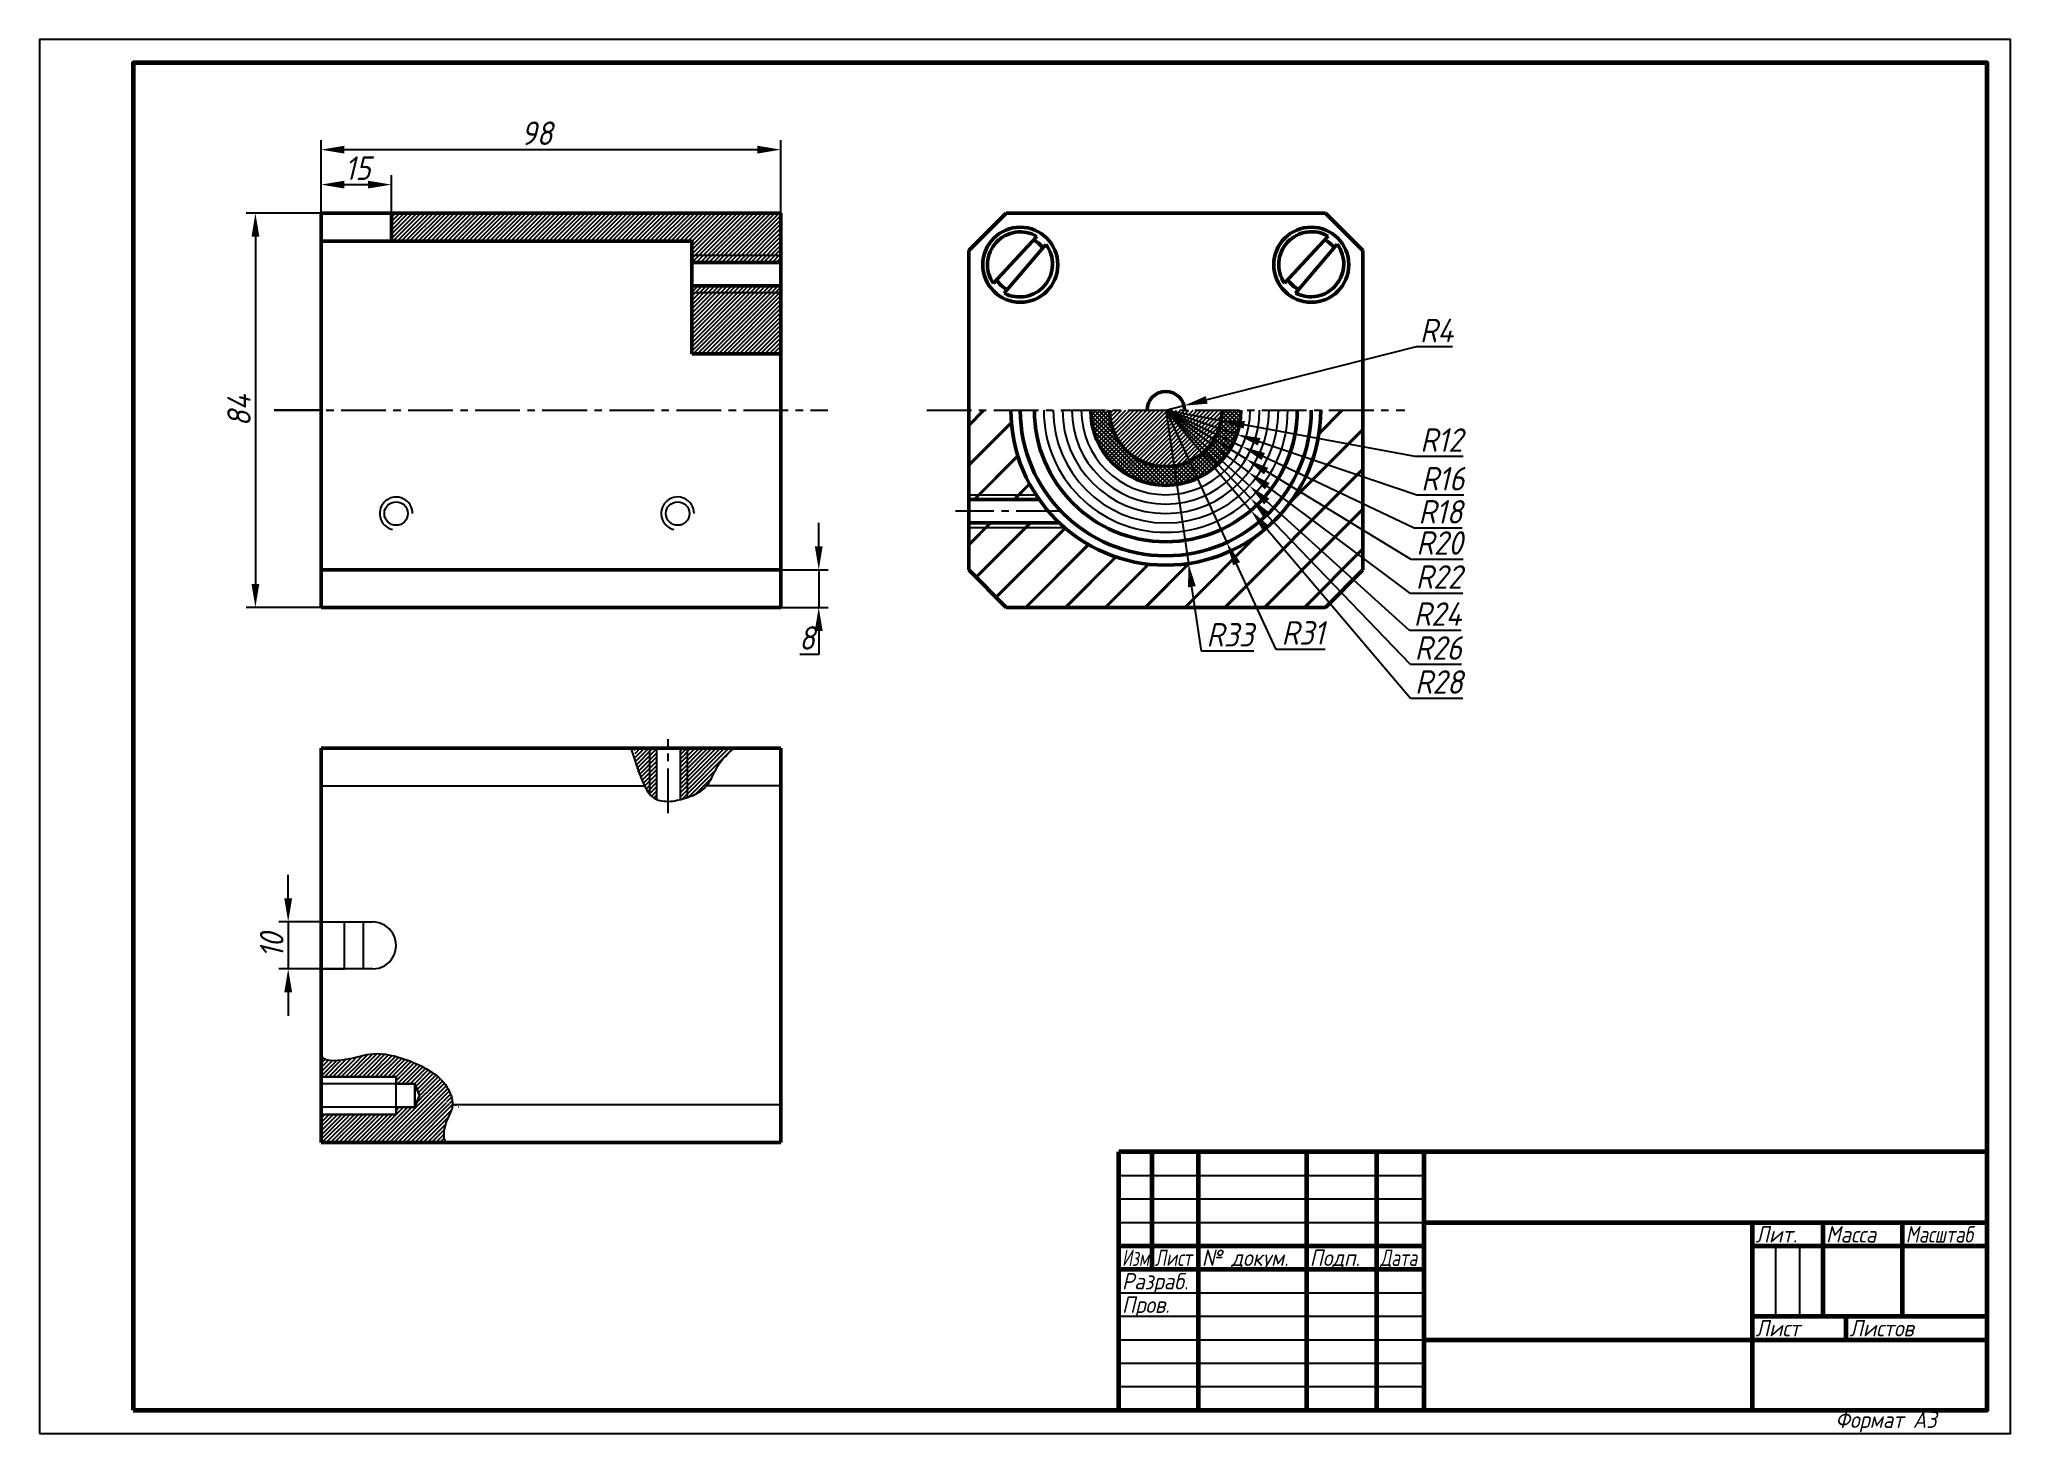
# Model space of a CAD drawing. Header units: millimetres. Extents: x 0 to 420, y 0 to 297.
import ezdxf

# ---------------------------------------------------------------- set-up
doc = ezdxf.new("R2010")
doc.units = ezdxf.units.MM
doc.header["$LTSCALE"] = 0.5
doc.linetypes.add('осевая2', pattern=[28.575000000000003, 19.05, -3.175, 3.175, -3.175])
doc.layers.get('Defpoints').update_dxf_attribs({"color": 5})
doc.styles.get("Standard").update_dxf_attribs({"font": 'isocpeui.ttf', "width": 0.9})
doc.dimstyles.new('Standart', dxfattribs={"dimtxt": 5, "dimasz": 5, "dimexe": 2, "dimexo": 0, "dimgap": 1, "dimtad": 1, "dimtoh": 1, "dimdec": 0, "dimtxsty": 'Standard', "dimcen": 2.5, "dimadec": 0, "dimazin": 0, "dimtfac": 1, "dimtdec": 0, "dimtmove": 0, "dimatfit": 3, "dimldrblk": 'DOTSMALL', "dimfxl": 1, "dimarcsym": 0})
pattern_1 = [(45, (0, 0), (-0.4490128060534576, 0.4490128060534577), [])]

# ---------------------------------------------------------------- blocks, each defined once
blk = doc.blocks.new('*D4')
at = {"color": 0, "lineweight": -2}
for p, q in [((60, 260), (60, 275.5203057758201)), ((65, 273.5203057758201), (153, 273.5203057758201)), ((158, 260), (158, 275.5203057758201))]:
    blk.add_line(p, q, dxfattribs=at)
at = {"color": 0}
for points in [[(65, 274.3536391091534), (65, 272.6869724424868), (60, 273.5203057758201)], [(153, 274.3536391091534), (153, 272.6869724424868), (158, 273.5203057758201)]]:
    blk.add_solid(points, dxfattribs=at)
at = {"layer": 'Defpoints', "color": 0}
for p in [(158, 273.5203057758201), (60, 260), (158, 260)]:
    blk.add_point(p, dxfattribs=at)
at = {"color": 0, "insert": (105.9804538551898, 277.0203057758201), "char_height": 5, "attachment_point": 5}
blk.add_mtext('98', dxfattribs=at)
blk = doc.blocks.new('_DotSmall')
at = {"color": 0, "linetype": 'ByBlock', "const_width": 0.5}
blk.add_lwpolyline([(-0.0625, 0, 1), (0.0625, 0, 1)], format="xyb", close=True, dxfattribs=at)
blk = doc.blocks.new('*D5')
at = {"color": 0, "lineweight": -2}
for p, q in [((60, 260), (60, 268.0719532943397)), ((65, 266.0719532943397), (70, 266.0719532943397)), ((75, 260), (75, 268.0719532943397))]:
    blk.add_line(p, q, dxfattribs=at)
at = {"color": 0}
for points in [[(65, 266.905286627673), (65, 265.2386199610063), (60, 266.0719532943397)], [(70, 266.905286627673), (70, 265.2386199610063), (75, 266.0719532943397)]]:
    blk.add_solid(points, dxfattribs=at)
at = {"layer": 'Defpoints', "color": 0}
for p in [(75, 266.0719532943397), (60, 260), (75, 260)]:
    blk.add_point(p, dxfattribs=at)
at = {"color": 0, "insert": (67.82323694046318, 269.5719532943397), "char_height": 5, "attachment_point": 5}
blk.add_mtext('15', dxfattribs=at)
blk = doc.blocks.new('*D6')
at = {"color": 0, "lineweight": -2}
for p, q in [((60, 260), (44.01911448198739, 260)), ((46.01911448198739, 255), (46.01911448198737, 181)), ((60, 176), (44.01911448198737, 176))]:
    blk.add_line(p, q, dxfattribs=at)
at = {"color": 0}
for points in [[(45.18578114865405, 255), (46.85244781532072, 255), (46.01911448198739, 260)], [(45.18578114865404, 181), (46.85244781532071, 181), (46.01911448198737, 176)]]:
    blk.add_solid(points, dxfattribs=at)
at = {"layer": 'Defpoints', "color": 0}
for p in [(60, 260), (46.01911448198737, 176), (60, 176)]:
    blk.add_point(p, dxfattribs=at)
at = {"color": 0, "insert": (42.51911448198734, 217.9441363943063), "char_height": 5, "attachment_point": 5, "rotation": 90}
blk.add_mtext('84', dxfattribs=at)
blk = doc.blocks.new('*D7')
at = {"color": 0, "lineweight": -2}
for p, q in [((166.0494234778601, 189), (166.0494234778602, 194)), ((158, 184), (168.0494234778601, 184)), ((166.0494234778601, 184), (166.0494234778601, 176)), ((158, 176), (168.0494234778601, 176)), ((166.0494234778601, 171), (166.0494234778601, 166)), ((166.0494234778601, 166), (162.0562416596783, 166))]:
    blk.add_line(p, q, dxfattribs=at)
at = {"color": 0}
for points in [[(165.2160901445268, 189), (166.8827568111935, 189), (166.0494234778601, 184)], [(165.2160901445268, 171), (166.8827568111935, 171), (166.0494234778601, 176)]]:
    blk.add_solid(points, dxfattribs=at)
at = {"layer": 'Defpoints', "color": 0}
for p in [(158, 184), (158, 176), (166.0494234778601, 176)]:
    blk.add_point(p, dxfattribs=at)
at = {"color": 0, "insert": (163.5528325687692, 169.5), "char_height": 5, "attachment_point": 5}
blk.add_mtext('8', dxfattribs=at)
blk = doc.blocks.new('*D8')
at = {"color": 0, "lineweight": -2}
for p, q in [((53.00475644073233, 114), (53.00475644073233, 119)), ((59.99999999999999, 109), (51.00475644073232, 109)), ((53.00475644073232, 109), (53.00475644073232, 99)), ((60, 99), (51.00475644073232, 99)), ((53.00475644073232, 94), (53.00475644073232, 89))]:
    blk.add_line(p, q, dxfattribs=at)
at = {"color": 0}
for points in [[(52.17142310739899, 114), (53.83808977406566, 114), (53.00475644073232, 109)], [(52.17142310739899, 94), (53.83808977406566, 94), (53.00475644073232, 99)]]:
    blk.add_solid(points, dxfattribs=at)
at = {"layer": 'Defpoints', "color": 0}
for p in [(59.99999999999999, 109), (53.00475644073232, 99), (60, 99)]:
    blk.add_point(p, dxfattribs=at)
at = {"color": 0, "insert": (49.50475644073231, 104), "char_height": 5, "attachment_point": 5, "rotation": 90}
blk.add_mtext('10', dxfattribs=at)
blk = doc.blocks.new('*D9')
at = {"color": 0, "lineweight": -2}
for p, q in [((293.31687549538, 231.4864329773502), (248.7251953340171, 220.2070265932354)), ((301.06687549538, 231.4864329773502), (293.31687549538, 231.4864329773502)), ((239.9999999999995, 218.0000000000002), (243.8778645928965, 218.9809007081049))]:
    blk.add_line(p, q, dxfattribs=at)
at = {"color": 0}
blk.add_solid([(248.5208410198286, 221.0149150500889), (248.9295496482055, 219.399138136382), (243.8778645928965, 218.9809007081049)], dxfattribs=at)
at = {"layer": 'Defpoints', "color": 0}
for p in [(243.8778645928965, 218.9809007081049), (239.9999999999995, 218.0000000000002)]:
    blk.add_point(p, dxfattribs=at)
at = {"color": 0, "insert": (297.69187549538, 234.9864329773502), "char_height": 5, "attachment_point": 5}
blk.add_mtext('R4', dxfattribs=at)
blk = doc.blocks.new('*D10')
at = {"color": 0, "lineweight": -2}
for p, q in [((239.9999999999999, 218), (251.7990066334083, 215.8128917574139)), ((293.1154416739155, 208.1543219778608), (256.7152593973284, 214.9015966563363)), ((303.3677144011882, 208.1543219778608), (293.1154416739155, 208.1543219778608))]:
    blk.add_line(p, q, dxfattribs=at)
at = {"color": 0}
blk.add_solid([(256.8671419141746, 215.7209721169897), (256.5633768804821, 214.082221195683), (251.7990066334083, 215.8128917574139)], dxfattribs=at)
at = {"layer": 'Defpoints', "color": 0}
for p in [(239.9999999999999, 218), (251.7990066334083, 215.8128917574139)]:
    blk.add_point(p, dxfattribs=at)
at = {"color": 0, "insert": (298.7415780375518, 211.6543219778608), "char_height": 5, "attachment_point": 5}
blk.add_mtext('R12', dxfattribs=at)
blk = doc.blocks.new('*D11')
at = {"color": 0, "lineweight": -2}
for p, q in [((240.0000000000004, 218.0000000000009), (255.1573051324579, 212.8759292431149)), ((293.5183093168358, 199.9076279502264), (259.8939629863509, 211.274657131588)), ((303.5046729531995, 199.9076279502264), (293.5183093168358, 199.9076279502264))]:
    blk.add_line(p, q, dxfattribs=at)
at = {"color": 0}
blk.add_solid([(260.1608416716053, 212.0641001072368), (259.6270843010964, 210.4852141559392), (255.1573051324579, 212.8759292431149)], dxfattribs=at)
at = {"layer": 'Defpoints', "color": 0}
for p in [(240.0000000000004, 218.0000000000009), (255.1573051324579, 212.8759292431149)]:
    blk.add_point(p, dxfattribs=at)
at = {"color": 0, "insert": (299.0114911350176, 203.4076279502264), "char_height": 5, "attachment_point": 5}
blk.add_mtext('R16', dxfattribs=at)
blk = doc.blocks.new('*D12')
at = {"color": 0, "lineweight": -2}
for p, q in [((239.9999999999998, 217.9999999999999), (256.2592235721107, 210.277458395572)), ((292.9140052400586, 192.8677662798003), (260.7756745643636, 208.1323079498976)), ((303.1662779673316, 192.8677662798003), (292.9140052400586, 192.8677662798003))]:
    blk.add_line(p, q, dxfattribs=at)
at = {"color": 0}
blk.add_solid([(261.1331996386427, 208.8850497819398), (260.4181494900846, 207.3795661178555), (256.2592235721107, 210.277458395572)], dxfattribs=at)
at = {"layer": 'Defpoints', "color": 0}
for p in [(239.9999999999998, 217.9999999999999), (256.2592235721107, 210.277458395572)]:
    blk.add_point(p, dxfattribs=at)
at = {"color": 0, "insert": (298.5401416036951, 196.3677662798003), "char_height": 5, "attachment_point": 5}
blk.add_mtext('R18', dxfattribs=at)
blk = doc.blocks.new('*D13')
at = {"color": 0, "lineweight": -2}
for p, q in [((239.9999999999998, 217.9999999999997), (257.0942489333725, 207.6179648717657)), ((292.3097011632748, 186.2301833124527), (261.3678111667157, 205.0224560897071)), ((303.3358375269111, 186.2301833124527), (292.3097011632748, 186.2301833124527))]:
    blk.add_line(p, q, dxfattribs=at)
at = {"color": 0}
blk.add_solid([(261.8003959637255, 205.734716461931), (260.9352263697059, 204.3101957174833), (257.0942489333725, 207.6179648717657)], dxfattribs=at)
at = {"layer": 'Defpoints', "color": 0}
for p in [(239.9999999999998, 217.9999999999997), (257.0942489333725, 207.6179648717657)]:
    blk.add_point(p, dxfattribs=at)
at = {"color": 0, "insert": (298.322769345093, 189.7301833124527), "char_height": 5, "attachment_point": 5}
blk.add_mtext('R20', dxfattribs=at)
blk = doc.blocks.new('*D14')
at = {"color": 0, "lineweight": -2}
for p, q in [((240, 217.9999999999999), (257.6114116549576, 204.8152292579801)), ((292.1082673418106, 178.9891829158253), (261.6140052129025, 201.8186904529756)), ((303.2946309781743, 178.9891829158253), (292.1082673418106, 178.9891829158253))]:
    blk.add_line(p, q, dxfattribs=at)
at = {"color": 0}
blk.add_solid([(262.1134283470699, 202.4857893792998), (261.1145820787351, 201.1515915266515), (257.6114116549576, 204.8152292579801)], dxfattribs=at)
at = {"layer": 'Defpoints', "color": 0}
for p in [(240, 217.9999999999999), (257.6114116549576, 204.8152292579801)]:
    blk.add_point(p, dxfattribs=at)
at = {"color": 0, "insert": (298.2014491599924, 182.4891829158253), "char_height": 5, "attachment_point": 5}
blk.add_mtext('R22', dxfattribs=at)
blk = doc.blocks.new('*D15')
at = {"color": 0, "lineweight": -2}
for p, q in [((239.9999999999992, 217.9999999999997), (257.8060373257089, 201.9082308382372)), ((291.9054829129367, 171.0916939021121), (261.5156284352316, 198.5557789295367)), ((302.9179829129367, 171.0916939021121), (291.9054829129367, 171.0916939021121))]:
    blk.add_line(p, q, dxfattribs=at)
at = {"color": 0}
blk.add_solid([(262.074370420015, 199.1740441144571), (260.9568864504482, 197.9375137446162), (257.8060373257089, 201.9082308382372)], dxfattribs=at)
at = {"layer": 'Defpoints', "color": 0}
for p in [(239.9999999999992, 217.9999999999997), (257.8060373257089, 201.9082308382372)]:
    blk.add_point(p, dxfattribs=at)
at = {"color": 0, "insert": (297.9117329129367, 174.5916939021122), "char_height": 5, "attachment_point": 5}
blk.add_mtext('R24', dxfattribs=at)
blk = doc.blocks.new('*D16')
at = {"color": 0, "lineweight": -2}
for p, q in [((239.9999999999997, 217.9999999999996), (258.0280659868521, 199.2653039316431)), ((292.1069167343998, 163.8506947561607), (261.4950017535546, 195.6624777646515)), ((303.0273712798545, 163.8506947561607), (292.1069167343998, 163.8506947561607))]:
    blk.add_line(p, q, dxfattribs=at)
at = {"color": 0}
blk.add_solid([(262.0954727813865, 196.2403003924352), (260.8945307257226, 195.0846551368678), (258.0280659868521, 199.2653039316431)], dxfattribs=at)
at = {"layer": 'Defpoints', "color": 0}
for p in [(239.9999999999997, 217.9999999999996), (258.0280659868521, 199.2653039316431)]:
    blk.add_point(p, dxfattribs=at)
at = {"color": 0, "insert": (298.0671440071273, 167.3506947561607), "char_height": 5, "attachment_point": 5}
blk.add_mtext('R26', dxfattribs=at)
blk = doc.blocks.new('*D17')
at = {"color": 0, "lineweight": -2}
for p, q in [((240.0000000000002, 218.0000000000001), (258.1190423387357, 196.6528619078082)), ((292.1069167343982, 156.609694359533), (261.3545856135099, 192.840872962774)), ((303.2932803707617, 156.609694359533), (292.1069167343982, 156.609694359533))]:
    blk.add_line(p, q, dxfattribs=at)
at = {"color": 0}
blk.add_solid([(261.9899171043489, 193.3801301752363), (260.7192541226708, 192.3016157503116), (258.1190423387357, 196.6528619078082)], dxfattribs=at)
at = {"layer": 'Defpoints', "color": 0}
for p in [(240.0000000000002, 218.0000000000001), (258.1190423387357, 196.6528619078082)]:
    blk.add_point(p, dxfattribs=at)
at = {"color": 0, "insert": (298.20009855258, 160.109694359533), "char_height": 5, "attachment_point": 5}
blk.add_mtext('R28', dxfattribs=at)
blk = doc.blocks.new('*D18')
at = {"color": 0, "lineweight": -2}
for p, q in [((240, 217.9999999999999), (252.9892271609764, 189.852531592334)), ((263.5031939164555, 167.0689168767338), (255.0842637998436, 185.312617333033)), ((273.9600120982738, 167.0689168767338), (263.5031939164555, 167.0689168767338))]:
    blk.add_line(p, q, dxfattribs=at)
at = {"color": 0}
blk.add_solid([(255.8409161763937, 185.6617901061776), (254.3276114232934, 184.9634445598885), (252.9892271609764, 189.852531592334)], dxfattribs=at)
at = {"layer": 'Defpoints', "color": 0}
for p in [(240, 217.9999999999999), (252.9892271609764, 189.852531592334)]:
    blk.add_point(p, dxfattribs=at)
at = {"color": 0, "insert": (269.2316030073647, 170.5689168767338), "char_height": 5, "attachment_point": 5}
blk.add_mtext('R31', dxfattribs=at)
blk = doc.blocks.new('*D19')
at = {"color": 0, "lineweight": -2}
for p, q in [((239.9999999999997, 217.9999999999999), (244.8267180695334, 185.3548963445169)), ((247.5898567109878, 166.6666394243311), (245.5580389891597, 180.4086685179286)), ((258.7728112564424, 166.6666394243312), (247.5898567109878, 166.6666394243311))]:
    blk.add_line(p, q, dxfattribs=at)
at = {"color": 0}
blk.add_solid([(246.3824102935911, 180.5305553378662), (244.7336676847284, 180.2867816979908), (244.8267180695334, 185.3548963445169)], dxfattribs=at)
at = {"layer": 'Defpoints', "color": 0}
for p in [(239.9999999999997, 217.9999999999999), (244.8267180695334, 185.3548963445169)]:
    blk.add_point(p, dxfattribs=at)
at = {"color": 0, "insert": (253.6813339837151, 170.1666394243311), "char_height": 5, "attachment_point": 5}
blk.add_mtext('R33', dxfattribs=at)

msp = doc.modelspace()

# ---------------------------------------------------------------- hatches: boundary and pattern name
h = msp.add_hatch()
h.set_pattern_fill('ANSI31', color=256, scale=0.2, style=0)
h.set_pattern_definition(pattern_1)
h.paths.add_polyline_path([(158, 260), (75, 260), (75, 254), (139, 254), (139, 251), (158, 251)])
h.paths.add_polyline_path([(158, 251), (139, 251), (139, 249.5), (158, 249.5)])
h.paths.add_polyline_path([(158, 244.5), (139, 244.5), (139, 243), (158, 243)])
h.paths.add_polyline_path([(158, 243), (139, 243), (139, 230), (158, 230)])
h = msp.add_hatch()
h.set_pattern_fill('JIS_RC_30', color=256, scale=0.2, style=0)
h.set_pattern_definition([(45, (0, 0), (-4.242640687119285, 4.242640687119286), []), (45, (0.2, 0), (-4.242640687119285, 4.242640687119286), []), (45, (0.4, 0), (-4.242640687119285, 4.242640687119286), [])])
h.paths.add_polyline_path([(207, 218), (198, 218), (198, 200), (212.3413666281213, 200, -0.1452413934966865)], flags=17)
h.paths.add_polyline_path([(212.3413666281213, 200), (198, 200), (198, 199), (213.0185248735359, 199, -0.009150020969912505)], flags=17)
h.paths.add_polyline_path([(217.3504966941877, 194), (198, 194), (198, 193), (218.459340771462, 193, -0.01131328730408219)], flags=17)
h.paths.add_polyline_path([(218.459340771462, 193), (198, 193), (198, 183.9999999999999), (205.9999999999999, 176), (274, 176), (282, 184), (282, 218), (273, 218, -0.6416747251088323)])
h = msp.add_hatch()
h.set_pattern_fill('ANSI37', color=256, scale=0.2, style=0)
h.set_pattern_definition([(45, (0, 0), (-0.4490128060534576, 0.4490128060534577), []), (135, (0, 0), (-0.4490128060534577, -0.4490128060534576), [])])
h.paths.add_polyline_path([(228, 218), (224, 218, 1), (256, 218), (252, 218, -1)])
h = msp.add_hatch()
h.set_pattern_fill('ANSI31', color=256, scale=0.2, style=0)
h.set_pattern_definition(pattern_1)
h.paths.add_polyline_path([(252, 218), (228, 218, 1)])
h = msp.add_hatch()
h.set_pattern_fill('ANSI31', color=256, scale=0.2, style=0)
h.set_pattern_definition(pattern_1)
edge = h.paths.add_edge_path()
edge.add_line((130, 145.9974343978333), (126.0591450342186, 145.9974343978333))
edge.add_spline(control_points=[(126.0329995710592, 145.9974343978333), (127.2079670383295, 145.9974343978333), (126.7037490021791, 142.021369364585), (128.0728509211316, 139.9071212654236), (128.765285089263, 138.3932830133047), (128.9569542167775, 138)], knot_values=[0, 0, 0, 0, 3.524902401810715, 7.235044953340873, 8.537499774161786, 8.537499774161786, 8.537499774161786, 8.537499774161786], degree=3, periodic=0)
edge.add_spline(control_points=[(128.9569542167775, 138), (129.1062030820723, 137.6937584876783), (129.4163299976448, 137.0864859443645), (129.7902663480073, 136.5136651990528), (130.0000000000351, 136.2545865150048)], knot_values=[8.537499774161786, 8.537499774161786, 8.537499774161786, 8.537499774161786, 9.551694948032484, 10.54890168376517, 10.54890168376517, 10.54890168376517, 10.54890168376517], degree=3, periodic=0)
edge.add_line((130, 136.2545865150487), (130, 145.9974343978333))
edge = h.paths.add_edge_path()
edge.add_line((131.5, 146), (130, 146))
edge.add_line((130, 146), (130, 136.2545865150477))
edge.add_spline(control_points=[(130.0000000000351, 136.2545865150048), (130.1565409909338, 136.0612153820012), (130.5920614465294, 135.6016540184293), (131.140090802531, 135.2778924500673), (131.5000000000001, 135.1247101015242)], knot_values=[10.54890168376517, 10.54890168376517, 10.54890168376517, 10.54890168376517, 11.29319678869076, 12.45454594865725, 12.45454594865725, 12.45454594865725, 12.45454594865725], degree=3, periodic=0)
edge.add_line((131.5, 135.1247101015242), (131.5, 146))
edge = h.paths.add_edge_path()
edge.add_line((138, 146), (136.5, 146))
edge.add_line((136.5, 146), (136.5, 135.0709116089812))
edge.add_spline(control_points=[(136.5, 135.0709116089812), (136.8290917695971, 135.1571880717501), (137.3282207049884, 135.302193833302), (137.8283503644623, 135.4534637590727), (138, 135.5072462141708)], knot_values=[17.45193330864113, 17.45193330864113, 17.45193330864113, 17.45193330864113, 18.4747583815832, 19.01151241311802, 19.01151241311802, 19.01151241311802, 19.01151241311802], degree=3, periodic=0)
edge.add_line((138, 135.5072462141707), (138, 146))
edge = h.paths.add_edge_path()
edge.add_spline(control_points=[(142.1282982826643, 138), (142.3228328799034, 138.2249886057551), (143.3337634984816, 139.5412821665903), (144.4412148267375, 142.7628530200768), (146.7135783985184, 144.845947964219), (147.9799990540503, 146)], knot_values=[23.8820628557501, 23.8820628557501, 23.8820628557501, 23.8820628557501, 24.76516915123013, 28.80706920148785, 33.85648775924205, 33.85648775924205, 33.85648775924205, 33.85648775924205], degree=3, periodic=0)
edge.add_line((147.9799990540503, 146), (138, 146))
edge.add_line((138, 146), (138, 135.5072462141708))
edge.add_spline(control_points=[(138, 135.5072462141708), (138.7989102435236, 135.7575663163084), (140.3362870006112, 136.3182554819786), (141.6057104102397, 137.3956020241638), (142.1282982826643, 138)], knot_values=[19.01151241311802, 19.01151241311802, 19.01151241311802, 19.01151241311802, 21.50973090745092, 23.8820628557501, 23.8820628557501, 23.8820628557501, 23.8820628557501], degree=3, periodic=0)
h = msp.add_hatch()
h.set_pattern_fill('ANSI31', color=256, scale=0.2, style=0)
h.set_pattern_definition(pattern_1)
edge = h.paths.add_edge_path()
edge.add_spline(control_points=[(87, 62.00000000000001), (86.02960584586883, 62.00000000000001), (86.05559945135292, 66.51903233414612), (87.88446439222622, 68.3552153305281), (88.00000000000017, 70.0000000000026)], knot_values=[33.1197027358937, 33.1197027358937, 33.1197027358937, 33.1197027358937, 36.03088519828721, 41.49645612513257, 41.49645612513692, 41.49645612513692, 41.49645612513692], degree=3, periodic=0)
edge.add_spline(control_points=[(88.00000000000026, 70.00000000000391), (88.08606826325318, 71.22528251381324), (86.92917483984512, 74.55389126482102), (83.05624348290795, 77.55008558315257), (77.80006148464074, 80.02013724066371), (71.19422933931507, 81.57727494244814), (66.33872243804666, 79.5403708218767), (60, 79.19145522537056), (60, 81)], knot_values=[0, 4.348521542851813e-12, 4.348521542851813e-12, 4.348521542851813e-12, 4.071577641101694, 9.199509219341795, 14.47342232837262, 21.7315031593574, 27.69406841200972, 33.11970273589804, 33.11970273589804, 33.11970273589804, 33.11970273589804], degree=3, periodic=0)
edge.add_line((60, 80.9317916041262), (60, 76.00000000000001))
edge.add_line((60, 76.00000000000001), (76, 76.00000000000001))
edge.add_line((76, 76.00000000000001), (76, 74.50000000000001))
edge.add_line((76, 74.50000000000001), (80, 74.50000000000001))
edge.add_line((80, 74.50000000000001), (81, 72.0103046155725))
edge.add_line((81, 72.0103046155725), (80, 69.50000000000001))
edge.add_line((80, 69.50000000000001), (76, 69.50000000000001))
edge.add_line((76, 69.50000000000001), (76, 68.00000000000001))
edge.add_line((76, 68.00000000000001), (60, 68.00000000000001))
edge.add_line((60, 68.00000000000001), (60, 62.00000000000001))
edge.add_line((60, 62.00000000000001), (86.94229352795077, 62.00000000000002))

# ---------------------------------------------------------------- linework, layer by layer
at = {"lineweight": 50}
for p, q in [((60, 260), (158, 260)), ((60, 176), (60, 260)), ((60, 260), (75, 260)), ((60, 260), (60, 254)), ((75, 260), (75, 254)), ((158, 260), (158, 176)), ((158, 260), (158, 218)), ((206, 260), (198, 252)), ((206, 260), (198, 252)), ((274, 260), (206, 260)), ((274, 260), (271, 260)), ((274, 260), (282, 252)), ((282, 252), (274, 260)), ((60, 254), (139, 254)), ((139, 254), (139, 230)), ((198, 252), (198, 184)), ((212.5414638321292, 255.0380488508889), (203.2296109251352, 245.0373481196702)), ((214.4396855613745, 253.3482751376512), (205.5845877313668, 242.9409766362205)), ((274.6007181671083, 255.0751203849122), (265.2888652601144, 245.0744196536935)), ((276.4989398963537, 253.3853466716745), (267.643842066346, 242.9780481702438)), ((282, 184), (282, 252)), ((282, 184), (282, 252)), ((158, 249.5), (139, 249.5)), ((158, 244.5), (139, 244.5)), ((139, 230), (158, 230)), ((198, 199), (213.0185248735359, 199)), ((198, 194), (217.3504966941877, 194)), ((158, 184), (60, 184)), ((158, 176), (158, 184)), ((198, 184), (206, 176)), ((274, 176), (282, 184)), ((158, 176), (60, 176)), ((206, 176), (274, 176)), ((60, 62.00000000000001), (60.00000000000001, 146)), ((60.00000000000001, 146), (158, 146)), ((158, 146), (158, 62)), ((158, 62), (60, 62.00000000000001))]:
    msp.add_line(p, q, dxfattribs=at)
for p, q in [((60, 260), (60, 252)), ((158, 260), (158, 251)), ((158, 251), (139, 251)), ((158, 251), (158, 243)), ((158, 251), (158, 249.5)), ((158, 243), (158, 244.5)), ((158, 243), (139, 243)), ((60, 218), (50, 218)), ((198, 218), (198, 200)), ((198, 200), (198, 199)), ((198, 200), (212.3413666281213, 200)), ((198, 199), (198, 194)), ((198, 194), (198, 196.5)), ((198, 194), (198, 193)), ((198, 193), (218.459340771462, 193)), ((60, 184), (76, 184)), ((198, 184), (206, 176)), ((274, 176), (282, 184)), ((274, 176), (271, 176)), ((60.00000000000001, 146), (60.00000000000001, 138)), ((60.00000000000001, 146), (59.99999999999999, 109)), ((126.0329995710592, 145.9974343978333), (130, 145.9974343978333)), ((134, 146), (130, 146)), ((130, 146), (130, 136.2545865149689)), ((130, 145.9974343978333), (130, 136.2545865149689)), ((134, 146), (131.5, 146)), ((131.5, 146), (131.5, 135.1247101015241)), ((158, 146), (134, 146)), ((134, 146), (138, 146)), ((134, 146), (136.5, 146)), ((136.5, 146), (136.5, 135.0709116089812)), ((138, 146), (138, 135.5072462141707)), ((158, 146), (158, 138)), ((60.00000000000001, 138), (129, 138)), ((158, 138), (142, 138)), ((59.99999999999999, 109), (70.99999999999999, 109)), ((65, 99), (65, 109)), ((65, 109), (69, 109)), ((69, 109), (69, 99)), ((69, 109), (69, 103.951322449746)), ((70.99999999999999, 99), (60, 99)), ((60, 99), (65, 99)), ((60, 99), (60, 81)), ((60, 81), (60, 76)), ((60, 80.99999999999987), (60, 76)), ((60, 76.00000000000001), (60, 80.99999999999487)), ((60, 80.99999999999487), (60, 80.99999999999487)), ((76, 76.00000000000001), (60, 76)), ((60, 76), (76, 76.00000000000001)), ((76, 76.00000000000001), (60, 76.00000000000001)), ((76, 68.00000000000001), (76, 76.00000000000001)), ((76, 76.00000000000001), (76, 74.50000000000001)), ((76, 76.00000000000001), (76, 74.50000000000001)), ((76, 74.50000000000001), (76, 76.00000000000001)), ((76, 74.50000000000001), (60, 74.50000000000001)), ((76, 74.50000000000001), (80, 74.50000000000001)), ((76, 74.50000000000001), (80, 74.50000000000001)), ((80, 74.50000000000001), (76, 74.50000000000001)), ((80, 74.50000000000001), (80, 69.50000000000001)), ((80, 74.50000000000001), (80, 72.01030461557252)), ((80, 69.50000000000001), (80, 74.50000000000001)), ((80, 74.50000000000001), (81, 72.01030461557252)), ((80, 74.50000000000001), (81, 72.01030461557252)), ((81, 72.01030461557252), (80, 74.50000000000001)), ((80, 72.01030461557252), (80, 72.01030461557252)), ((81, 72.01030461557252), (80, 69.50000000000001)), ((81, 72.01030461557252), (80, 69.50000000000001)), ((80, 69.50000000000001), (81, 72.01030461557252)), ((76, 69.50000000000001), (60, 69.50000000000001)), ((60, 62.00000000000001), (60, 68.00000000000001)), ((60, 68.00000000000001), (76, 68.00000000000001)), ((76, 68.00000000000001), (60, 68.00000000000001)), ((60, 68.00000000000001), (60, 62.00000000000001)), ((60, 62.00000000000001), (60, 68.00000000000001)), ((60, 68.00000000000001), (76, 68.00000000000001)), ((80, 69.50000000000001), (76, 69.50000000000001)), ((80, 69.50000000000001), (76, 69.50000000000001)), ((76, 69.50000000000001), (76, 68.00000000000001)), ((76, 68.00000000000001), (76, 69.50000000000001)), ((76, 69.50000000000001), (80, 69.50000000000001)), ((158, 70), (88, 70)), ((158, 62), (158, 70)), ((60, 62.00000000000001), (86.99999999999774, 62.00000000000001)), ((86.99999999999773, 62.00000000000001), (60, 62.00000000000001)), ((158, 62), (87, 62.00000000000001))]:
    msp.add_line(p, q)
at = {"linetype": 'осевая2'}
for p, q in [((50, 218), (168, 218)), ((189.0482024781483, 218), (290.9517975218517, 218)), ((217.6672885658727, 196.5), (195.1805470908882, 196.5)), ((134, 132.1600189679781), (134, 147.9031867288206))]:
    msp.add_line(p, q, dxfattribs=at)
at = {"color": 7, "linetype": 'Continuous', "lineweight": 60}
for p, q in [((414.999999636954, 60), (229.9999996369541, 60)), ((229.999999636954, 5), (229.9999996369541, 60)), ((236.9999996369541, 60), (236.9999996369541, 35)), ((246.9999996369541, 5), (246.9999996369541, 60)), ((269.9999996369542, 60), (269.9999996369542, 5)), ((284.9999996369542, 5), (284.9999996369542, 60)), ((294.9999996369542, 60), (294.9999996369542, 5)), ((294.9999996369542, 45.00000000000001), (414.999999636954, 45.00000000000002)), ((364.999999636954, 5), (364.999999636954, 45.00000000000001)), ((379.999999636954, 45.00000000000001), (379.999999636954, 25.00000000000001)), ((396.999999636954, 25.00000000000001), (396.999999636954, 45.00000000000002)), ((229.9999996369541, 40), (294.9999996369542, 40.00000000000001)), ((364.999999636954, 40.00000000000001), (414.999999636954, 40.00000000000001)), ((229.9999996369541, 35), (294.9999996369542, 35.00000000000001)), ((364.999999636954, 25.00000000000001), (414.999999636954, 25.00000000000001)), ((384.999999636954, 20.00000000000001), (384.999999636954, 25.00000000000001)), ((294.9999996369542, 20), (414.999999636954, 20.00000000000002))]:
    msp.add_line(p, q, dxfattribs=at)
at = {"color": 7, "linetype": 'Continuous', "lineweight": -3}
for p, q in [((229.9999996369541, 55), (294.9999996369542, 55.00000000000001)), ((229.9999996369541, 50), (294.9999996369542, 50.00000000000001)), ((229.9999996369541, 44.99999999999999), (294.9999996369542, 45)), ((369.999999636954, 25.00000000000001), (369.999999636954, 40.00000000000001)), ((374.999999636954, 40.00000000000001), (374.999999636954, 25.00000000000001)), ((229.9999996369541, 30), (294.9999996369542, 30.00000000000001)), ((229.9999996369541, 25), (294.9999996369542, 25.00000000000001)), ((229.9999996369541, 20), (294.9999996369542, 20.00000000000001)), ((229.9999996369541, 15), (294.9999996369542, 15.00000000000001)), ((229.999999636954, 10), (294.999999636954, 10.00000000000001))]:
    msp.add_line(p, q, dxfattribs=at)
at = {"color": 7, "linetype": 'Continuous'}
msp.add_line((364.999999636954, 45.00000000000001), (364.999999636954, 40.00000000000001), dxfattribs=at)
at = {"color": 7, "linetype": 'Continuous', "lineweight": 60}
msp.add_lwpolyline([(20.0000004836088, 5.000000091012453), (415.0000004836088, 5.000000091012453), (415.0000004836088, 292.0000000910125), (20.0000004836088, 292.0000000910125)], close=True, dxfattribs=at)
at = {"lineweight": 50}
for centre in [(209, 249), (271, 249)]:
    msp.add_circle(centre, 8, dxfattribs=at)
for centre in [(76, 196), (136, 196)]:
    msp.add_circle(centre, 2.5)
for centre, radius, start, end in [((209, 249), 7, 59.60733078013545, 214.4782343926946), ((208.8523633983766, 249.1314242929007), 7, 242.1715968315617, 37.04250044412087), ((209, 249), 6, 36.84743634277661, 62.38914205525652), ((271.0592543349792, 249.0370715340233), 7, 59.60733078013376, 214.478234392694), ((270.9116177333558, 249.168495826924), 7, 242.1715968315626, 37.04250044412137), ((271.0592543349792, 249.0370715340233), 6, 36.8474363427778, 62.38914205525858), ((209, 249), 6, 212.3405337736838, 242.3666609329059), ((271.0592543349792, 249.0370715340233), 6, 212.3405337736824, 242.3666609329061), ((240, 218), 4, 0, 180), ((240, 218), 33, 180, 0), ((240, 218), 31, 180, 0), ((240, 218), 28, 180, 0), ((240, 218), 16, 180, 0), ((240, 218), 12, 180, 0)]:
    msp.add_arc(centre, radius, start, end, dxfattribs=at)
for centre, radius, start, end in [((240, 218), 26, 180, 0), ((240, 218), 24, 180, 0), ((240, 218), 22, 180, 0), ((240, 218), 20, 180, 0), ((240, 218), 18, 180, 0), ((76, 196), 3.5, 128.4263891207025, 256.8527782414058), ((76, 196), 3.5, 0, 128.4263891207027), ((135.9807520689019, 196.0326851680754), 3.5, 128.4263891207025, 256.8527782414058), ((135.9807520689019, 196.0326851680754), 3.5, 0, 128.4263891207025), ((71.00023695038988, 104), 5.000000005614549, 269.9972847485431, 90.0027152514569)]:
    msp.add_arc(centre, radius, start, end)
at = {"start_tangent": (1, 0)}
msp.add_spline([(126.0329995710592, 145.9974343978333), (127.1117371921639, 142.6416539987154), (128.3979246664185, 139.1615851008708), (129.4351723168929, 137.0901159339533), (130.5139099379976, 135.7229459350762), (134.0820409510754, 134.687211700329), (137.4842136969091, 135.3500818337426), (140.3055268539226, 136.4686748351664), (142.6704519492816, 138.7058622328606), (144.5789873677109, 142.2687891999586), (148.0226484688988, 146.0388634324601)], degree=3, dxfattribs=at)
at = {"start_tangent": (0, -1), "end_tangent": (1, 0)}
msp.add_spline([(60, 81), (65.27420367080003, 79.72709644690792), (71.11712093624737, 80.91558381380514), (78.25846138908173, 79.61905233103266), (83.01935556272974, 77.35012171311337), (86.80643073056194, 73.89270303087358), (88, 70), (86.26541999230017, 64.81697986177312), (87, 62.00000000000001)], degree=3, dxfattribs=at)
at = {"layer": 'Defpoints'}
msp.add_lwpolyline([(0, 0), (419.999999636954, 0), (419.999999636954, 297), (0, 297)], close=True, dxfattribs=at)

# ---------------------------------------------------------------- texts
at = {"color": 7, "linetype": 'Continuous', "lineweight": -3}
for s, width, p in [('Лит.', 0.9, (365.6712216015312, 40.70215167938898)), ('Масса', 0.9, (380.6712216015312, 40.70215167938898)), ('Масштаб', 0.8, (397.6712216015312, 40.70215167938898)), ('Изм.', 0.7, (230.6712216015312, 35.70215167938898)), ('Лист', 0.75, (237.6712216015312, 35.70215167938898)), ('№ докум.', 0.9, (247.6712216015313, 35.70215167938898)), ('Подп.', 0.9, (270.6712216015313, 35.70215167938898)), ('Дата', 0.75, (285.6712216015313, 35.70215167938898)), ('Разраб.', 0.9, (230.6712216015312, 30.70215167938898)), ('Пров.', 0.9, (230.6712216015312, 25.70215167938898)), ('Лист', 0.9, (365.6712216015312, 20.70215167938898)), ('Листов', 0.9, (385.6712216015312, 20.70215167938898))]:
    msp.add_text(s, height=3.5, dxfattribs=dict(at, width=width)).set_placement(p)
at = {"color": 7, "linetype": 'Continuous', "lineweight": 70, "width": 0.9}
msp.add_text('Формат А3', height=3.5, dxfattribs=at).set_placement((382.6632923889879, 1.202439708840757))

# ---------------------------------------------------------------- dimensions: what is measured, and where the dimension line sits
for base, p2, picture, middle in [((158, 273.5203057758201), (158, 260), '*D4', (105.9804538551898, 273.5203057758201)), ((75, 266.0719532943397), (75, 260), '*D5', (67.82323694046318, 266.0719532943397))]:
    dim = msp.add_linear_dim(base=base, p1=(60, 260), p2=p2, dimstyle='Standart')
    dim.commit()
    dim.dimension.update_dxf_attribs({"geometry": picture, "text_midpoint": middle, "dimtype": 160})
for base, p1, p2, picture, middle in [((46.01911448198737, 176), (60, 260), (60, 176), '*D6', (46.01911448198734, 217.9441363943063)), ((166.0494234778601, 176), (158, 184), (158, 176), '*D7', (163.5528325687692, 166)), ((53.00475644073232, 99), (59.99999999999999, 109), (60, 99), '*D8', (53.00475644073231, 104))]:
    dim = msp.add_linear_dim(base=base, p1=p1, p2=p2, angle=90, dimstyle='Standart')
    dim.commit()
    dim.dimension.update_dxf_attribs({"geometry": picture, "text_midpoint": middle, "dimtype": 160})
for center, mpoint, picture, middle in [((239.9999999999995, 218.0000000000002), (243.8778645928965, 218.9809007081049), '*D9', (293.31687549538, 231.4864329773502)), ((239.9999999999999, 218), (251.7990066334083, 215.8128917574139), '*D10', (293.1154416739155, 208.1543219778608)), ((240.0000000000004, 218.0000000000009), (255.1573051324579, 212.8759292431149), '*D11', (299.0114911350176, 199.9076279502264)), ((239.9999999999998, 217.9999999999999), (256.2592235721107, 210.277458395572), '*D12', (298.5401416036951, 192.8677662798003)), ((239.9999999999998, 217.9999999999997), (257.0942489333725, 207.6179648717657), '*D13', (298.322769345093, 186.2301833124527)), ((240, 217.9999999999999), (257.6114116549576, 204.8152292579801), '*D14', (298.2014491599924, 178.9891829158253)), ((239.9999999999992, 217.9999999999997), (257.8060373257089, 201.9082308382372), '*D15', (297.9117329129367, 171.0916939021122)), ((239.9999999999997, 217.9999999999996), (258.0280659868521, 199.2653039316431), '*D16', (298.0671440071273, 163.8506947561607)), ((240.0000000000002, 218.0000000000001), (258.1190423387357, 196.6528619078082), '*D17', (298.20009855258, 156.609694359533)), ((240, 217.9999999999999), (252.9892271609764, 189.852531592334), '*D18', (269.2316030073647, 167.0689168767338)), ((239.9999999999997, 217.9999999999999), (244.8267180695334, 185.3548963445169), '*D19', (253.6813339837151, 166.6666394243311))]:
    dim = msp.add_radius_dim(center=center, mpoint=mpoint, dimstyle='Standart')
    dim.commit()
    dim.dimension.update_dxf_attribs({"geometry": picture, "text_midpoint": middle, "dimtype": 164})

doc.saveas('drawing.dxf')
